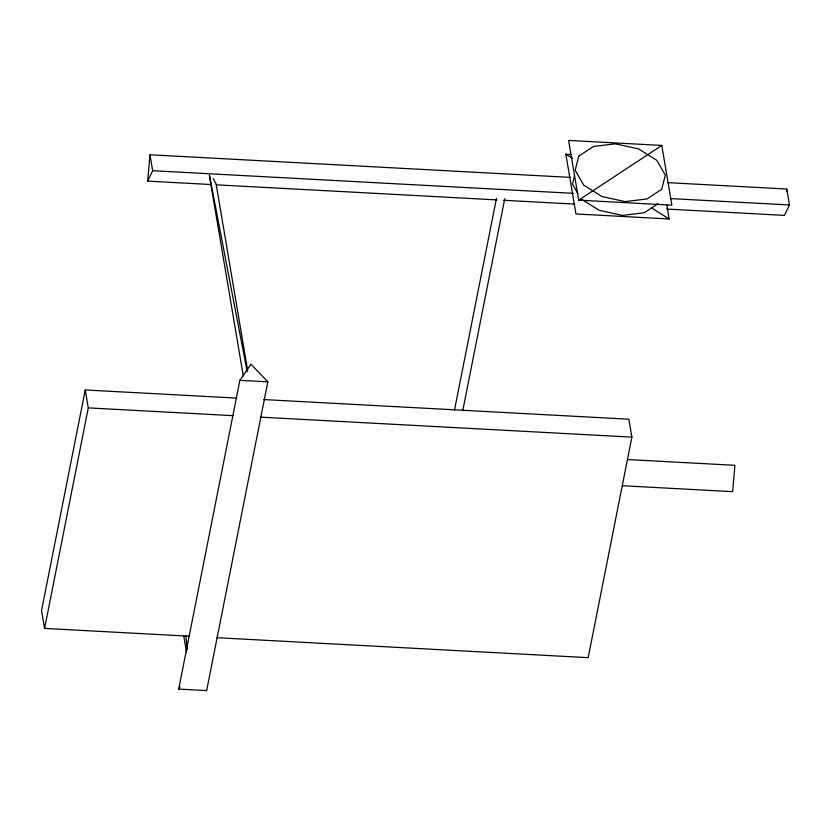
<?xml version="1.0" encoding="UTF-8"?>
<svg xmlns="http://www.w3.org/2000/svg" width="831" height="831" viewBox="0 0 831 831"><rect width="100%" height="100%" fill="white"/><g stroke="black" fill="none" stroke-linecap="round" stroke-linejoin="round"><path stroke-width="1.25" d="M211.095 184.534L147.679 181.116L149.964 154.774L570.606 177.408M786.542 191.546L786.76 189.042L667.677 182.633M236.69 398.101L85.261 389.957L41.55 610.494L44.583 628.413L189.541 636.214M44.583 628.413L88.283 407.886L85.261 389.957M178.686 689.086L239.868 380.338L250.983 364.165L267.831 381.845L206.639 690.592L178.686 689.086L180.067 687.06M454.484 410.161L496.471 198.318M462.774 410.607L504.749 198.765M263.863 399.566L628.849 419.208L631.882 437.127L588.182 657.664L216.725 637.678M574.522 175.829L572.424 184.066L577.877 193.571M147.679 181.116L152.665 170.708L149.964 154.774M786.76 189.042L789.45 204.966L784.464 215.385L666.68 209.048M578.698 200.157L661.777 145.425L671.884 205.174L578.698 200.157L568.591 140.408L661.777 145.425M657.944 203.74L644.285 212.746L622.398 215.406L599.203 210.316L581.98 199.523M666.784 204.987L669.142 218.979L575.956 213.962L565.849 154.213L571.032 154.493M152.665 170.708L573.307 193.343M670.378 198.567L789.45 204.966M216.268 184.814L497.135 199.918M503.607 200.271L574.782 204.104M239.868 380.338L267.831 381.845M88.283 407.886L233.251 415.677M260.425 417.141L631.882 437.127M627.498 459.533L734.926 465.318L732.63 491.661L622.616 485.74M565.849 154.213L572.445 158.347M651.566 207.947L669.142 218.979M213.183 178.675L216.112 183.921L247.638 370.346M209.485 175.383L247.191 371.675M209.37 175.393L243.275 375.861M183.765 635.923L186.57 652.522M185.884 635.58L187.359 649.769M578.75 156.155L575.156 170.282L583.642 185.064L601.935 196.531L625.13 201.611L647.017 198.952L661.736 189.26L665.33 175.133L656.843 160.362L638.551 148.894L615.356 143.805L593.469 146.464L578.75 156.155"/></g></svg>
